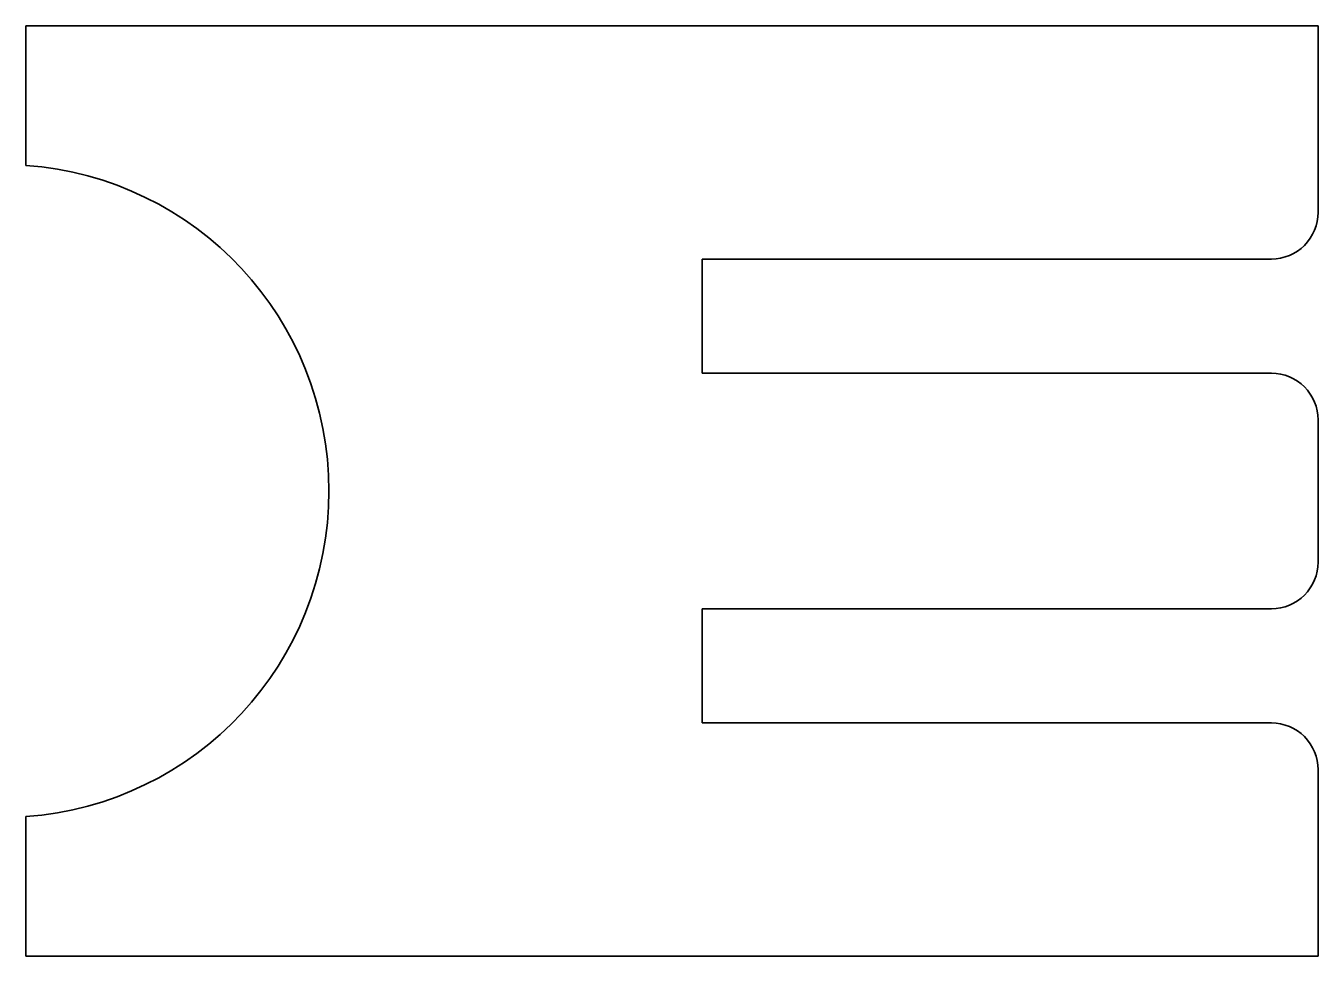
# Model space of a CAD drawing. Extents: x 269.3 to 324.7, y 190.1 to 230.
import ezdxf

# ---------------------------------------------------------------- set-up
doc = ezdxf.new("R2010")
doc.units = 0

msp = doc.modelspace()

# ---------------------------------------------------------------- linework, layer by layer
at = {"color": 7, "lineweight": 35}
for p, q in [((269.290894, 223.964172), (269.290894, 229.950012)), ((269.290894, 229.950012), (324.709106, 229.950012)), ((324.709106, 229.950012), (324.709106, 221.950012)), ((322.709106, 219.950012), (298.290894, 219.950012)), ((298.290894, 219.950012), (298.290894, 215.050018)), ((298.290894, 215.050018), (322.709106, 215.050018)), ((324.709106, 213.050018), (324.709106, 206.950012)), ((322.709106, 204.950012), (298.290894, 204.950012)), ((298.290894, 204.950012), (298.290894, 200.050018)), ((298.290894, 200.050018), (322.709106, 200.050018)), ((324.709106, 198.050018), (324.709106, 190.050018)), ((269.290894, 190.050018), (269.290894, 196.03569)), ((324.709106, 190.050018), (269.290894, 190.050018))]:
    msp.add_line(p, q, dxfattribs=at)
for centre, radius, start, end in [((268.290894, 209.999924), 14, 274.096041, 85.903959), ((322.709106, 221.950012), 2, 269.999997, 360), ((322.709106, 213.050018), 2, 360, 90.000003), ((322.709106, 206.950012), 2, 269.999997, 360), ((322.709106, 198.050018), 2, 360, 90.000003)]:
    msp.add_arc(centre, radius, start, end, dxfattribs=at)

doc.saveas('drawing.dxf')
